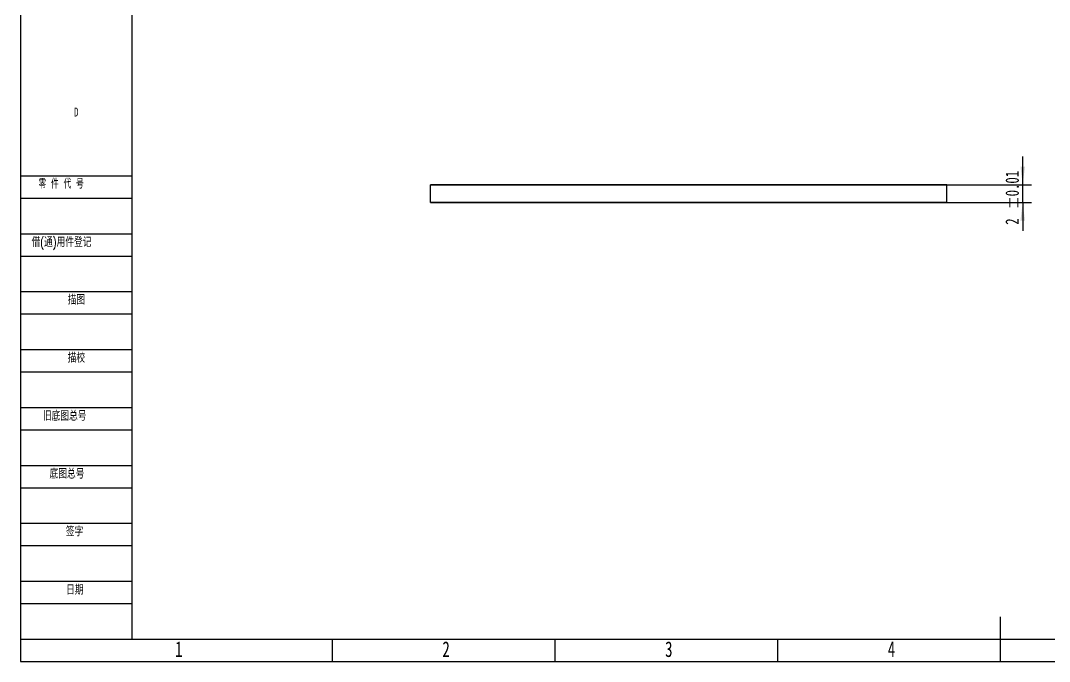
# Model space of a CAD drawing. Header units: millimetres. Extents: x 0 to 420, y 0 to 297.
# Drawn here: x 0 to 231, y 0 to 143.9 of the extents above; entities that cross this region are included whole.
import ezdxf

# ---------------------------------------------------------------- set-up
doc = ezdxf.new("R2010")
doc.units = ezdxf.units.MM
for name, color, linetype in [('10', 7, 'Continuous'), ('5', 7, 'Continuous'), ('9', 7, 'Continuous')]:
    doc.layers.add(name, color=color, linetype=linetype)
doc.styles.add('SLDTEXTSTYLE0', font='TXT', dxfattribs={"width": 0.7, "bigfont": 'bigfont'})
doc.styles.add('SLDTEXTSTYLE2', font='TXT', dxfattribs={"width": 0.7})
doc.styles.add('SLDTEXTSTYLE4', font='TXT', dxfattribs={"width": 0.614286, "bigfont": 'bigfont'})
doc.dimstyles.new('SLDDIMSTYLE1', dxfattribs={"dimtxt": 3, "dimasz": 4.08, "dimexe": 0, "dimexo": 0.0625, "dimgap": 0.75, "dimtad": 1, "dimlfac": 0.5, "dimrnd": 1e-09, "dimzin": 12, "dimdsep": 46, "dimtxsty": 'SLDTEXTSTYLE2', "dimsah": 1, "dimcen": 0.09, "dimadec": 0, "dimazin": 3, "dimtol": 1, "dimtp": 0.01, "dimtm": 0.01, "dimtfac": 1, "dimtmove": 0, "dimatfit": 0, "dimfxl": 1, "dimfrac": 2, "dimtolj": 1, "dimarcsym": 0})

# ---------------------------------------------------------------- blocks, each defined once
blk = doc.blocks.new('_D_2')
at = {"layer": '10'}
for p, q in [((225, 107), (225, 113.35)), ((92.05, 107), (227, 107)), ((225, 103), (225, 107)), ((92.05, 103), (227, 103)), ((225, 103), (225, 96.65))]:
    blk.add_line(p, q, dxfattribs=at)
for points in [[(225, 107), (225.51, 111.08), (224.49, 111.08)], [(225, 103), (224.49, 98.92), (225.51, 98.92)]]:
    blk.add_solid(points, dxfattribs=at)
at = {"layer": '10', "char_height": 3, "attachment_point": 1, "rotation": 90, "style": 'SLDTEXTSTYLE2'}
for s, insert in [('±0.01', (221.13, 101.54)), ('2', (221.13, 98.02))]:
    blk.add_mtext(s, dxfattribs=dict(at, insert=insert))

msp = doc.modelspace()

# ---------------------------------------------------------------- linework, layer by layer
at = {"color": 7, "linetype": 'Continuous', "lineweight": 25}
for p, q in [((92.05, 103), (92.05, 107)), ((207.95, 107), (92.05, 107)), ((207.95, 103), (207.95, 107)), ((207.95, 103), (92.05, 103)), ((101.465, 103), (101.465, 102.975)), ((103.17, 102.975), (103.17, 103)), ((107.687, 103), (107.687, 102.975)), ((108.495, 102.975), (108.495, 103)), ((115.798, 102.975), (115.798, 103)), ((116.371, 102.975), (116.371, 103)), ((121.398, 102.975), (121.398, 103)), ((122.984, 102.975), (122.984, 103)), ((123.538, 103), (123.538, 102.975)), ((126.031, 102.975), (126.031, 103)), ((126.222, 103), (126.222, 102.975)), ((127.398, 102.975), (127.398, 103)), ((128.998, 103), (128.998, 102.975)), ((130.897, 102.975), (130.897, 103)), ((135.033, 102.975), (135.033, 103)), ((136.204, 103), (136.204, 102.975)), ((138.091, 102.975), (138.091, 103)), ((139.248, 103), (139.248, 102.975)), ((140.878, 102.975), (140.878, 103)), ((142.154, 103), (142.154, 102.975)), ((144.056, 103), (144.056, 102.975)), ((144.842, 103), (144.842, 102.975)), ((144.842, 103), (144.842, 102.975)), ((145.633, 103), (145.633, 102.975)), ((146.749, 102.975), (146.749, 103)), ((152.686, 102.975), (152.686, 103)), ((155.846, 102.975), (155.846, 103)), ((157.269, 103), (157.269, 102.975)), ((158.974, 102.975), (158.974, 103)), ((160.506, 103), (160.506, 102.975)), ((169.692, 103), (169.692, 102.975)), ((173.742, 102.975), (173.742, 103)), ((189.804, 103), (189.804, 102.975))]:
    msp.add_line(p, q, dxfattribs=at)
at = {"layer": '10', "color": 7}
for p, q in [((0, 109), (25, 109)), ((0, 104), (25, 104)), ((0, 96), (25, 96)), ((0, 91), (25, 91)), ((0, 83), (25, 83)), ((0, 78), (25, 78)), ((0, 70), (25, 70)), ((0, 65), (25, 65)), ((0, 57), (25, 57)), ((0, 52), (25, 52)), ((0, 44), (25, 44)), ((0, 39), (25, 39)), ((0, 31), (25, 31)), ((0, 26), (25, 26)), ((0, 18), (25, 18)), ((0, 13), (25, 13))]:
    msp.add_line(p, q, dxfattribs=at)
at = {"layer": '5', "color": 7, "lineweight": 25}
for p, q in [((25, 292), (25, 5)), ((0, 5), (415, 5))]:
    msp.add_line(p, q, dxfattribs=at)
at = {"layer": '5', "lineweight": 25}
msp.add_line((220, 0), (220, 10), dxfattribs=at)
at = {"layer": '5'}
for p, q in [((70, 0), (70, 5)), ((120, 0), (120, 5)), ((170, 0), (170, 5))]:
    msp.add_line(p, q, dxfattribs=at)
at = {"layer": '9', "color": 7}
for p, q in [((0, 297), (0, 0)), ((0, 0), (420, 0))]:
    msp.add_line(p, q, dxfattribs=at)

# ---------------------------------------------------------------- texts
at = {"layer": '10', "attachment_point": 2, "style": 'SLDTEXTSTYLE2'}
for s, insert, char_height in [('D', (12.512, 124.316), 2), ('1', (35.544, 4.503), 3.5), ('2', (95.544, 4.503), 3.5), ('3', (145.544, 4.503), 3.5), ('4', (195.544, 4.503), 3.5)]:
    msp.add_mtext(s, dxfattribs=dict(at, insert=insert, char_height=char_height))
at = {"layer": '10', "color": 7, "char_height": 2}
for s, insert, attachment_point, style in [('零 件 代 号', (4.023, 108.161), 1, 'SLDTEXTSTYLE4'), ('借(通)用件登记', (2.474, 95.066), 1, 'SLDTEXTSTYLE0'), ('描图', (12.532, 82.119), 2, 'SLDTEXTSTYLE0'), ('描校', (12.511, 69.083), 2, 'SLDTEXTSTYLE0'), ('旧底图总号', (5, 56.054), 1, 'SLDTEXTSTYLE0'), ('底图总号', (6.5, 43.053), 1, 'SLDTEXTSTYLE0'), ('签字', (12.114, 30.103), 2, 'SLDTEXTSTYLE0'), ('日期', (12.164, 17.003), 2, 'SLDTEXTSTYLE0')]:
    msp.add_mtext(s, dxfattribs=dict(at, insert=insert, attachment_point=attachment_point, style=style))

# ---------------------------------------------------------------- dimensions: what is measured, and where the dimension line sits
at = {"layer": '10'}
dim = msp.add_linear_dim(base=(225, 107), p1=(92.05, 103), p2=(92.05, 107), angle=90, dimstyle='SLDDIMSTYLE1', dxfattribs=at)
dim.commit()
dim.dimension.update_dxf_attribs({"geometry": '_D_2', "text_midpoint": (225, 105), "dimtype": 160})

doc.saveas('drawing.dxf')
